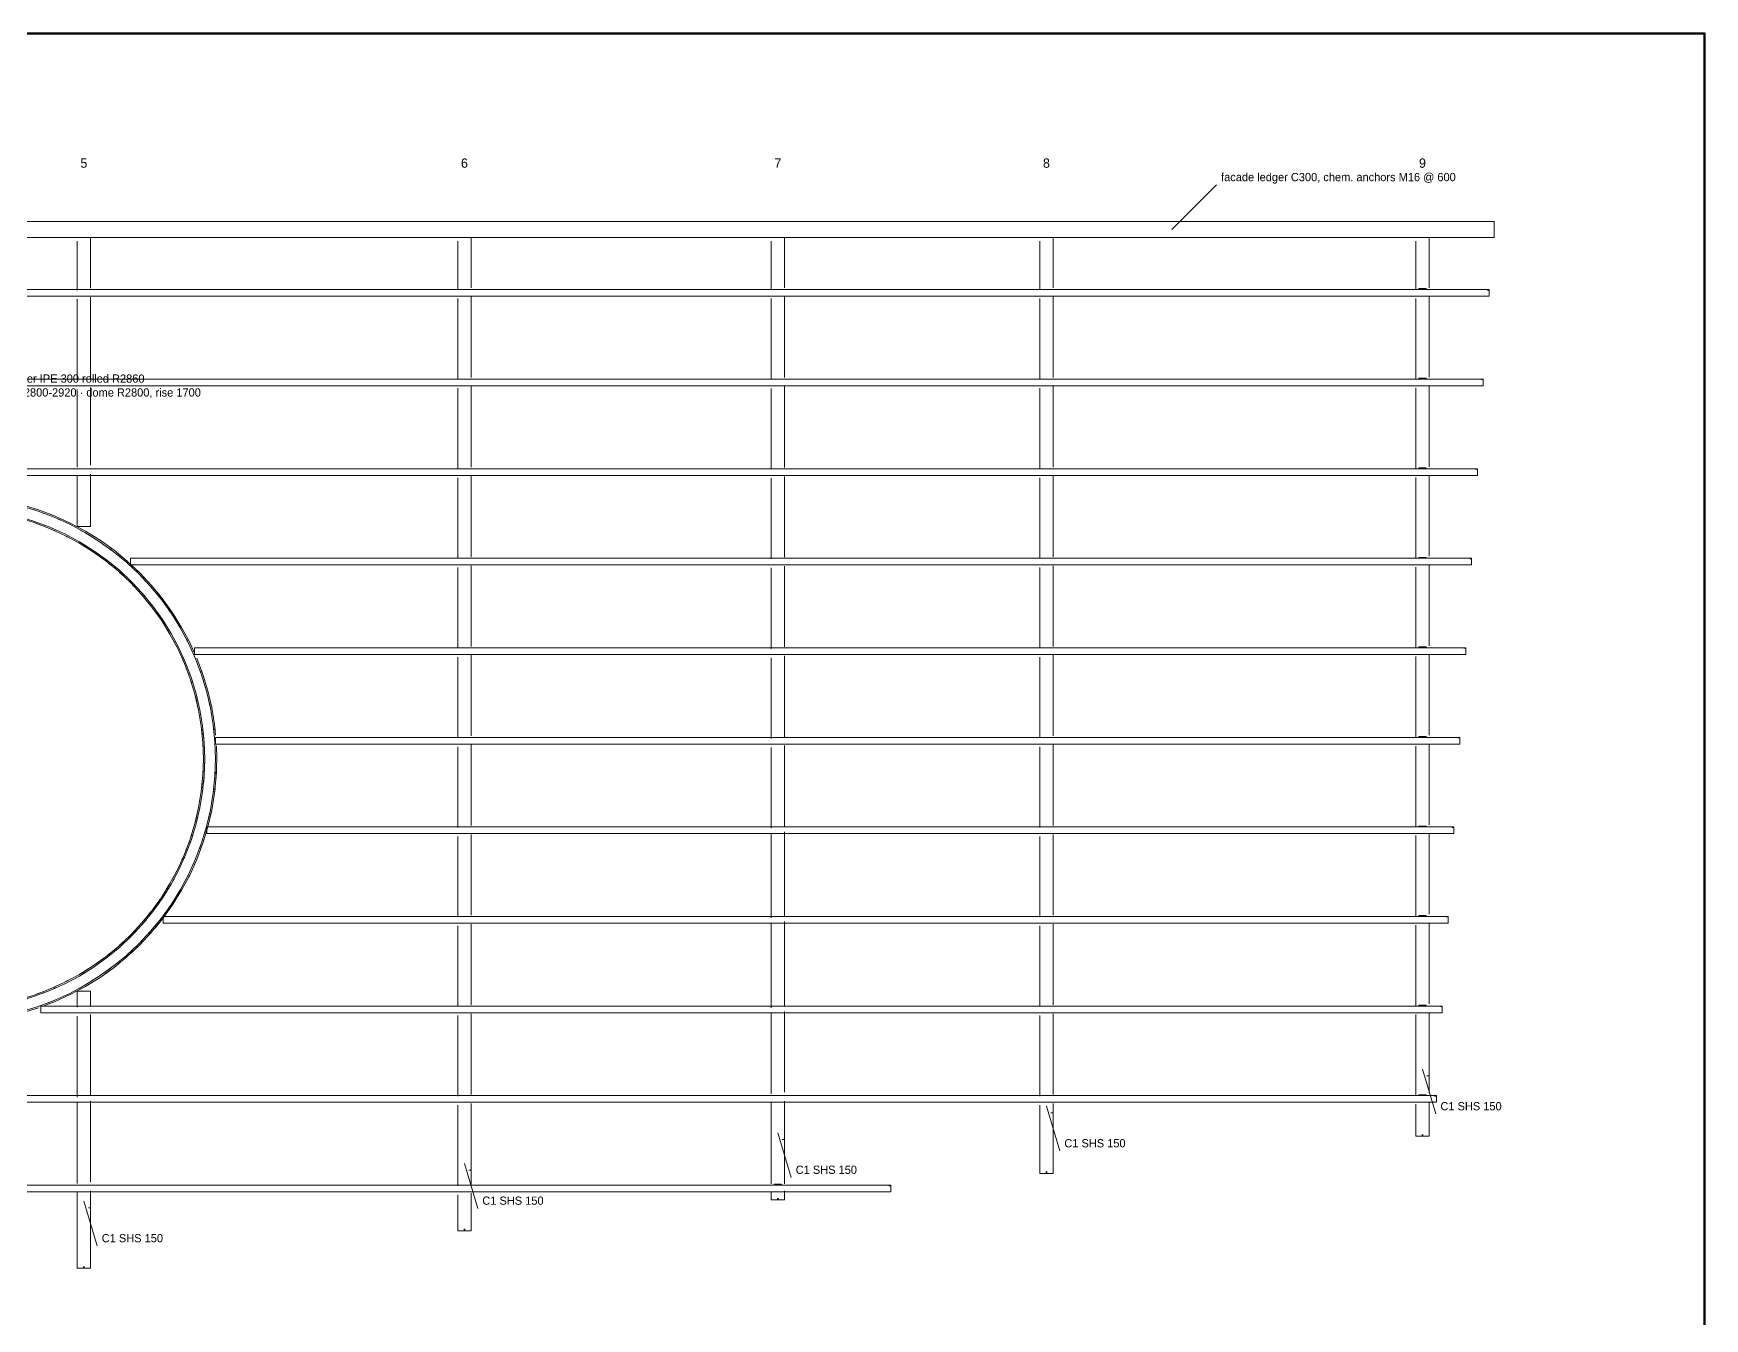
# Model space of a CAD drawing. Header units: metres. Extents: x 10 to 831, y 10 to 584.
# Drawn here: x 457.7 to 831, y 297 to 584 of the extents above; entities that cross this region are included whole.
import ezdxf
from ezdxf.enums import TextEntityAlignment as Align

# ---------------------------------------------------------------- set-up
doc = ezdxf.new("R2010")
doc.units = ezdxf.units.M
for name, color, linetype, lineweight in [('FRAME', 7, 'Continuous', 50), ('TXT', 7, 'Continuous', 18), ('VIS', 8, 'Continuous', 13)]:
    doc.layers.add(name, color=color, linetype=linetype, lineweight=lineweight)

msp = doc.modelspace()

# ---------------------------------------------------------------- linework, layer by layer
at = {"layer": 'FRAME'}
msp.add_lwpolyline([(10, 10), (831, 10), (831, 584), (10, 584), (10, 10)], close=True, dxfattribs=at)
at = {"layer": 'TXT'}
for p, q in [((712, 540.2), (722, 550.2)), ((768, 352.708), (771, 342.708)), ((684, 344.428), (687, 334.428)), ((624, 338.514), (627, 328.514)), ((554, 331.614), (557, 321.614)), ((469, 323.236), (472, 313.236))]:
    msp.add_line(p, q, dxfattribs=at)
at = {"layer": 'VIS'}
for p, q in [((784, 542), (42, 542)), ((784, 542), (784, 538.4)), ((784, 538.4), (784, 542)), ((784, 542), (784, 542)), ((42, 538.4), (784, 538.4)), ((467.5, 537.5932), (467.5, 526.702)), ((470.5, 527.1054), (470.5, 538.4)), ((470.5, 527.1054), (470.5, 538.4)), ((552.5, 537.5994), (552.5, 526.7902)), ((555.5, 527.1906), (555.5, 538.4)), ((622.5, 537.5982), (622.5, 526.7738)), ((625.5, 527.1746), (625.5, 538.4)), ((682.5, 537.5994), (682.5, 526.7904)), ((685.5, 527.1908), (685.5, 538.4)), ((766.5, 537.6004), (766.5, 526.8062)), ((769.5, 527.206), (769.5, 538.4)), ((784, 538.4), (783.5998, 538.4)), ((784, 538.4), (784, 538.4)), ((782.872, 526.8), (46.812, 526.8)), ((768.8, 527), (767.2, 527)), ((767.2, 527), (767.2, 526.9)), ((767.2, 527), (767.2, 527)), ((768.8, 527), (768.8, 526.9)), ((768.8, 527), (768.8, 527)), ((782.872, 526.8), (782.472, 526.8)), ((782.872, 526.8), (782.472, 526.8)), ((782.872, 526.68), (782.472, 526.68)), ((782.872, 526.8), (782.872, 525.3)), ((782.872, 525.3), (782.872, 526.8)), ((782.872, 526.8), (782.872, 526.8)), ((782.872, 526.8), (782.872, 526.68)), ((782.872, 526.68), (782.872, 526.8)), ((782.872, 526.8), (782.872, 526.8)), ((782.872, 526.8), (782.872, 525.3)), ((782.872, 525.3), (782.872, 526.8)), ((782.872, 526.8), (782.872, 526.8)), ((782.872, 526.68), (782.872, 526.68)), ((46.812, 525.3), (782.872, 525.3)), ((467.5, 524.6852), (467.5, 506.5332)), ((470.5, 506.9366), (470.5, 525.0886)), ((470.5, 506.9366), (470.5, 525.0886)), ((552.5, 524.7886), (552.5, 506.7734)), ((555.5, 507.1738), (555.5, 525.189)), ((622.5, 524.7692), (622.5, 506.7284)), ((625.5, 507.1292), (625.5, 525.17)), ((682.5, 524.7888), (682.5, 506.774)), ((685.5, 507.1742), (685.5, 525.1892)), ((766.5, 524.8074), (766.5, 506.817)), ((769.5, 507.2168), (769.5, 525.207)), ((782.872, 525.3), (782.472, 525.3)), ((782.872, 525.3), (782.472, 525.3)), ((782.872, 525.3), (782.872, 525.3)), ((782.872, 525.3), (782.872, 525.3)), ((781.564, 506.8), (51.788, 506.8)), ((51.788, 505.3), (781.564, 505.3)), ((467.5, 504.5164), (467.5, 487.1712)), ((470.5, 487.5746), (470.5, 504.9198)), ((470.5, 487.5746), (470.5, 504.9198)), ((552.5, 504.7718), (552.5, 486.7566)), ((555.5, 487.157), (555.5, 505.1722)), ((622.5, 504.7238), (622.5, 486.683)), ((625.5, 487.084), (625.5, 505.1248)), ((682.5, 504.7724), (682.5, 486.7574)), ((685.5, 487.1578), (685.5, 505.1726)), ((766.5, 504.818), (766.5, 486.8278)), ((768.8, 507), (767.2, 507)), ((767.2, 507), (767.2, 506.9)), ((767.2, 507), (767.2, 507)), ((768.8, 507), (768.8, 506.9)), ((768.8, 507), (768.8, 507)), ((769.5, 487.2276), (769.5, 505.2178)), ((781.564, 506.8), (781.1638, 506.8)), ((781.564, 506.8), (781.1638, 506.8)), ((781.564, 506.68), (781.1638, 506.68)), ((781.564, 505.3), (781.1638, 505.3)), ((781.564, 505.3), (781.1638, 505.3)), ((781.564, 506.8), (781.564, 505.3)), ((781.564, 505.3), (781.564, 506.8)), ((781.564, 506.8), (781.564, 506.8)), ((781.564, 506.8), (781.564, 506.68)), ((781.564, 506.68), (781.564, 506.8)), ((781.564, 506.8), (781.564, 506.8)), ((781.564, 506.8), (781.564, 505.3)), ((781.564, 505.3), (781.564, 506.8)), ((781.564, 506.8), (781.564, 506.8)), ((781.564, 506.68), (781.564, 506.68)), ((781.564, 505.3), (781.564, 505.3)), ((781.564, 505.3), (781.564, 505.3)), ((769.5, 487.2276), (769.5, 496.4226)), ((780.256, 486.8), (181.65, 486.8)), ((181.65, 485.3), (780.256, 485.3)), ((780.256, 485.3), (183.6506, 485.3)), ((780.256, 485.3), (183.6506, 485.3)), ((184.0508, 485.3), (780.256, 485.3)), ((470.5, 473.8598), (470.5, 485.5578)), ((470.5, 473.8598), (470.5, 485.5578)), ((685.5, 487.1578), (685.5, 488.3588)), ((768.8, 487), (767.2, 487)), ((767.2, 487), (767.2, 486.9)), ((767.2, 487), (767.2, 487)), ((768.8, 487), (768.8, 486.9)), ((768.8, 487), (768.8, 487)), ((780.256, 486.8), (779.8558, 486.8)), ((780.256, 486.8), (779.8558, 486.8)), ((780.256, 486.68), (779.8558, 486.68)), ((780.256, 486.8), (780.256, 485.3)), ((780.256, 485.3), (780.256, 486.8)), ((780.256, 486.8), (780.256, 486.8)), ((780.256, 486.8), (780.256, 486.68)), ((780.256, 486.68), (780.256, 486.8)), ((780.256, 486.8), (780.256, 486.8)), ((780.256, 486.8), (780.256, 485.3)), ((780.256, 485.3), (780.256, 486.8)), ((780.256, 486.8), (780.256, 486.8)), ((780.256, 486.68), (780.256, 486.68)), ((780.256, 485.3), (780.256, 485.3)), ((780.256, 485.3), (780.256, 485.3)), ((467.5, 485.1544), (467.5, 473.8598)), ((552.5, 484.755), (552.5, 466.74)), ((555.5, 467.1402), (555.5, 485.1554)), ((622.5, 484.6784), (622.5, 466.6376)), ((625.5, 467.0386), (625.5, 485.0794)), ((625.5, 467.0386), (625.5, 482.674)), ((682.5, 484.7558), (682.5, 466.741)), ((685.5, 467.1414), (685.5, 485.1562)), ((685.5, 467.1414), (685.5, 485.1562)), ((766.5, 484.8288), (766.5, 466.8386)), ((769.5, 467.2382), (769.5, 485.2286)), ((769.5, 467.2382), (769.5, 485.2286)), ((455.115, 478.41), (458.772, 477.3008)), ((455.1926, 478.6998), (458.8686, 477.5848)), ((457.9496, 477.8636), (458.409, 477.7242)), ((457.9496, 477.8636), (458.409, 477.7242)), ((457.9496, 477.8636), (458.409, 477.7242)), ((470.5, 479.507), (470.5, 473.8598)), ((470.5, 479.507), (470.5, 473.8598)), ((457.9042, 474.744), (454.4162, 475.802)), ((454.4938, 476.0918), (458.0006, 475.028)), ((461.3154, 473.46), (457.9042, 474.744)), ((458.0006, 475.028), (461.4302, 473.7372)), ((459.6098, 474.102), (458.3306, 474.5836)), ((458.757, 474.423), (460.0362, 473.9416)), ((458.757, 474.423), (460.0362, 473.9416)), ((458.772, 477.3008), (462.3488, 475.9546)), ((458.8686, 477.5848), (462.4636, 476.2318)), ((459.6662, 476.9642), (461.0074, 476.4594)), ((460.5728, 474.06), (460.1442, 474.2214)), ((461.5648, 476.57), (462.0142, 476.4008)), ((461.5648, 476.57), (462.0142, 476.4008)), ((461.5648, 476.57), (462.0142, 476.4008)), ((462.3488, 475.9546), (465.8296, 474.3774)), ((462.4636, 476.2318), (465.9624, 474.6464)), ((463.219, 475.5602), (463.654, 475.3632)), ((463.3382, 475.8354), (464.6502, 475.241)), ((463.3382, 475.8354), (464.6502, 475.241)), ((463.3382, 475.8354), (464.6502, 475.241)), ((465.8296, 474.3774), (469.2, 472.5758)), ((465.9624, 474.6464), (469.35, 472.8356)), ((555.5, 467.1402), (555.5, 475.5472)), ((464.6354, 471.9558), (461.3154, 473.46)), ((461.4302, 473.7372), (464.7682, 472.2248)), ((462.1454, 473.084), (461.7304, 473.272)), ((462.2648, 473.3592), (461.8476, 473.5482)), ((462.1454, 473.084), (462.5604, 472.896)), ((462.1454, 473.084), (462.5604, 472.896)), ((467.85, 470.2376), (464.6354, 471.9558)), ((464.7682, 472.2248), (468, 470.4974)), ((465.4392, 471.5262), (465.0374, 471.741)), ((465.4392, 471.5262), (465.841, 471.3114)), ((465.4392, 471.5262), (465.841, 471.3114)), ((467.5, 473.8598), (470.5, 473.8598)), ((467.6562, 473.741), (468.9266, 473.062)), ((467.6562, 473.741), (468.9266, 473.062)), ((467.6562, 473.741), (468.9266, 473.062)), ((468, 470.4974), (471.112, 468.5622)), ((468.3574, 473.0262), (468.7788, 472.801)), ((469.2, 472.5758), (472.4452, 470.5578)), ((469.35, 472.8356), (472.612, 470.8072)), ((470.5, 473.8598), (470, 473.8598)), ((470.5, 473.8598), (470, 473.8598)), ((470.1656, 472.3286), (471.3888, 471.568)), ((470.1656, 472.3286), (471.3888, 471.568)), ((470.1656, 472.3286), (471.3888, 471.568)), ((470.5, 473.8598), (470.5, 473.8598)), ((470.5, 473.8598), (470.5, 473.8598)), ((471.634, 471.0624), (472.0396, 470.81)), ((472.4452, 470.5578), (475.5516, 468.3318)), ((472.612, 470.8072), (475.7342, 468.5698)), ((470.9452, 468.3128), (467.85, 470.2376)), ((469.3976, 469.2752), (468.237, 469.997)), ((469.556, 469.5298), (468.389, 470.2556)), ((468.6238, 469.7564), (469.7846, 469.0346)), ((468.6238, 469.7564), (469.7846, 469.0346)), ((473.908, 466.1898), (470.9452, 468.3128)), ((471.112, 468.5622), (474.0906, 466.4278)), ((472.6012, 467.495), (471.4842, 468.2954)), ((473.1672, 466.7206), (472.797, 466.986)), ((473.1672, 466.7206), (473.5376, 466.4552)), ((473.1672, 466.7206), (473.5376, 466.4552)), ((474.9538, 469.1292), (475.344, 468.8496)), ((474.9538, 469.1292), (475.344, 468.8496)), ((474.9538, 469.1292), (475.344, 468.8496)), ((475.5516, 468.3318), (478.5058, 465.9074)), ((475.7342, 468.5698), (478.7036, 466.133)), ((476.4766, 467.9606), (477.59, 467.0468)), ((476.4766, 467.9606), (477.59, 467.0468)), ((476.4766, 467.9606), (477.59, 467.0468)), ((477.0288, 467.1196), (478.1366, 466.2104)), ((778.948, 466.8), (479.4462, 466.8)), ((479.4462, 466.8), (479.4462, 465.3)), ((479.4462, 466.8), (479.4462, 466.8)), ((768.8, 467), (767.2, 467)), ((767.2, 467), (767.2, 466.9)), ((767.2, 467), (767.2, 467)), ((768.8, 467), (768.8, 466.9)), ((768.8, 467), (768.8, 467)), ((778.948, 466.8), (778.5476, 466.8)), ((778.948, 466.8), (778.5476, 466.8)), ((778.948, 466.68), (778.5476, 466.68)), ((778.948, 466.8), (778.948, 465.3)), ((778.948, 465.3), (778.948, 466.8)), ((778.948, 466.8), (778.948, 466.8)), ((778.948, 466.8), (778.948, 466.68)), ((778.948, 466.68), (778.948, 466.8)), ((778.948, 466.8), (778.948, 466.8)), ((778.948, 466.8), (778.948, 465.3)), ((778.948, 465.3), (778.948, 466.8)), ((778.948, 466.8), (778.948, 466.8)), ((778.948, 466.68), (778.948, 466.68)), ((476.7256, 463.8774), (473.908, 466.1898)), ((474.0906, 466.4278), (476.9234, 464.103)), ((474.6124, 465.6118), (474.2602, 465.9008)), ((474.6124, 465.6118), (474.9646, 465.3226)), ((474.6124, 465.6118), (474.9646, 465.3226)), ((476.2152, 464.6842), (475.861, 464.9748)), ((479.3858, 461.3858), (476.7256, 463.8774)), ((476.9234, 464.103), (479.598, 461.598)), ((477.3906, 463.2546), (477.058, 463.566)), ((477.592, 463.4768), (477.2576, 463.7898)), ((477.3906, 463.2546), (477.7232, 462.9432)), ((477.3906, 463.2546), (477.7232, 462.9432)), ((478.5058, 465.9074), (481.295, 463.295)), ((478.7036, 466.133), (481.5072, 463.5072)), ((479.2032, 465.2544), (479.5518, 464.9278)), ((479.4462, 465.3), (479.4462, 466.05)), ((479.4462, 465.3), (479.4462, 466.05)), ((778.948, 465.3), (479.4462, 465.3)), ((479.4462, 465.3), (778.948, 465.3)), ((479.4462, 465.3), (479.4462, 465.3)), ((778.948, 465.3), (479.4462, 465.3)), ((479.4462, 465.3), (778.948, 465.3)), ((479.4462, 465.3), (479.4462, 465.3)), ((480.8064, 464.1636), (481.1568, 463.8354)), ((480.8064, 464.1636), (481.1568, 463.8354)), ((480.8064, 464.1636), (481.1568, 463.8354)), ((481.295, 463.295), (483.9074, 460.5058)), ((481.5072, 463.5072), (484.133, 460.7036)), ((552.5, 464.7382), (552.5, 446.7232)), ((555.5, 447.1234), (555.5, 465.1386)), ((555.5, 447.1234), (555.5, 465.1386)), ((622.5, 464.6332), (622.5, 446.5924)), ((625.5, 446.9932), (625.5, 465.034)), ((625.5, 446.9932), (625.5, 465.034)), ((682.5, 464.7394), (682.5, 446.7246)), ((685.5, 447.1248), (685.5, 465.1396)), ((685.5, 447.1248), (685.5, 465.1396)), ((766.5, 464.8396), (766.5, 446.8492)), ((769.5, 447.249), (769.5, 465.2394)), ((769.5, 447.249), (769.5, 465.2394)), ((778.948, 465.3), (778.948, 465.3)), ((778.948, 465.3), (778.948, 465.3)), ((481.8774, 458.7256), (479.3858, 461.3858)), ((479.598, 461.598), (482.103, 458.9234)), ((480.0088, 460.7208), (479.6972, 461.0534)), ((480.8504, 460.2606), (479.9112, 461.2636)), ((480.0088, 460.7208), (480.3202, 460.3882)), ((480.0088, 460.7208), (480.3202, 460.3882)), ((481.9482, 462.5978), (482.9278, 461.5518)), ((482.1636, 462.8062), (482.4918, 462.4558)), ((482.1636, 462.8062), (482.4918, 462.4558)), ((482.1636, 462.8062), (482.4918, 462.4558)), ((483.9074, 460.5058), (486.3318, 457.5516)), ((484.133, 460.7036), (486.5698, 457.7344)), ((485.3514, 459.219), (486.2652, 458.1054)), ((485.3514, 459.219), (486.2652, 458.1054)), ((485.3514, 459.219), (486.2652, 458.1054)), ((484.1898, 455.908), (481.8774, 458.7256)), ((482.103, 458.9234), (484.4278, 456.0906)), ((482.6842, 458.2152), (482.3936, 458.5692)), ((483.6118, 456.6124), (483.3226, 456.9646)), ((483.6118, 456.6124), (483.9008, 456.2602)), ((483.6118, 456.6124), (483.9008, 456.2602)), ((486.3128, 452.9452), (484.1898, 455.908)), ((484.4278, 456.0906), (486.5624, 453.112)), ((485.1196, 459.0288), (486.0288, 457.921)), ((486.3318, 457.5516), (488.5578, 454.4452)), ((486.5698, 457.7344), (488.8072, 454.612)), ((486.0286, 453.8566), (485.2282, 454.9736)), ((485.782, 453.686), (485.5166, 454.0562)), ((485.782, 453.686), (486.0474, 453.3156)), ((485.782, 453.686), (486.0474, 453.3156)), ((488.2376, 449.85), (486.3128, 452.9452)), ((486.5624, 453.112), (488.4974, 450)), ((488.0014, 455.2218), (488.2796, 454.8336)), ((488.5578, 454.4452), (490.5758, 451.2)), ((488.8072, 454.612), (490.8356, 451.35)), ((489.0624, 453.634), (489.3146, 453.2284)), ((489.3144, 453.7964), (489.568, 453.3888)), ((489.3144, 453.7964), (489.568, 453.3888)), ((489.3144, 453.7964), (489.568, 453.3888)), ((487.7564, 450.6238), (487.5158, 451.0108)), ((487.7564, 450.6238), (487.997, 450.237)), ((487.7564, 450.6238), (487.997, 450.237)), ((488.0136, 450.778), (487.7718, 451.167)), ((489.9558, 446.6354), (488.2376, 449.85)), ((488.4974, 450), (490.2248, 446.7682)), ((488.9292, 449.192), (488.7134, 449.596)), ((489.5262, 447.4392), (488.882, 448.6446)), ((489.0968, 448.2428), (489.741, 447.0372)), ((489.0968, 448.2428), (489.741, 447.0372)), ((490.5758, 451.2), (492.3774, 447.8296)), ((490.8356, 451.35), (492.6464, 447.9624)), ((491.2884, 450.503), (491.5146, 450.0796)), ((491.2884, 450.503), (491.5146, 450.0796)), ((491.2884, 450.503), (491.5146, 450.0796)), ((491.927, 448.6722), (492.1522, 448.251)), ((492.6464, 447.9624), (493.6372, 445.7756)), ((491.4602, 443.3154), (489.9558, 446.6354)), ((490.2248, 446.7682), (491.7372, 443.4302)), ((491.084, 444.1454), (490.896, 444.5604)), ((491.3592, 444.2648), (491.1702, 444.682)), ((492.3774, 447.8296), (493.9546, 444.3488)), ((493.5602, 445.219), (493.7574, 444.7838)), ((777.64, 446.8), (493.703, 446.8)), ((493.703, 446.8), (493.703, 445.3)), ((493.703, 446.8), (493.703, 446.8)), ((493.703, 445.3), (493.703, 446.05)), ((493.703, 445.3), (493.703, 446.05)), ((777.64, 445.3), (493.703, 445.3)), ((493.703, 445.3), (777.64, 445.3)), ((493.703, 445.3), (493.703, 445.3)), ((777.64, 445.3), (493.703, 445.3)), ((493.703, 445.3), (777.64, 445.3)), ((493.703, 445.3), (493.703, 445.3)), ((493.9546, 444.3488), (495.3008, 440.772)), ((494.2318, 444.4636), (495.5848, 440.8684)), ((552.5, 444.7214), (552.5, 426.7064)), ((555.5, 427.1066), (555.5, 445.1218)), ((555.5, 427.1066), (555.5, 445.1218)), ((622.5, 444.5878), (622.5, 426.547)), ((625.5, 426.948), (625.5, 444.9888)), ((625.5, 426.948), (625.5, 444.9888)), ((682.5, 444.723), (682.5, 426.708)), ((685.5, 427.1084), (685.5, 445.1232)), ((685.5, 427.1084), (685.5, 445.1232)), ((766.5, 444.8504), (766.5, 426.86)), ((768.8, 447), (767.2, 447)), ((767.2, 447), (767.2, 446.9)), ((767.2, 447), (767.2, 447)), ((768.8, 447), (768.8, 446.9)), ((768.8, 447), (768.8, 447)), ((769.5, 427.2598), (769.5, 445.2502)), ((769.5, 427.2598), (769.5, 445.2502)), ((777.64, 446.8), (777.239, 446.8)), ((777.64, 446.8), (777.239, 446.8)), ((777.64, 446.68), (777.239, 446.68)), ((777.64, 446.8), (777.64, 445.3)), ((777.64, 445.3), (777.64, 446.8)), ((777.64, 446.8), (777.64, 446.8)), ((777.64, 446.8), (777.64, 446.68)), ((777.64, 446.68), (777.64, 446.8)), ((777.64, 446.8), (777.64, 446.8)), ((777.64, 446.8), (777.64, 445.3)), ((777.64, 445.3), (777.64, 446.8)), ((777.64, 446.8), (777.64, 446.8)), ((777.64, 446.68), (777.64, 446.68)), ((777.64, 445.3), (777.64, 445.3)), ((777.64, 445.3), (777.64, 445.3)), ((491.084, 444.1454), (491.272, 443.7304)), ((491.084, 444.1454), (491.272, 443.7304)), ((492.744, 439.9042), (491.4602, 443.3154)), ((491.781, 442.4626), (491.6206, 442.889)), ((491.7372, 443.4302), (493.028, 440.0006)), ((491.781, 442.4626), (491.9416, 442.0362)), ((491.781, 442.4626), (491.9416, 442.0362)), ((492.7054, 440.858), (492.544, 441.2868)), ((494.9642, 441.6662), (495.1324, 441.2192)), ((495.2466, 441.7672), (495.4156, 441.3178)), ((495.2466, 441.7672), (495.4156, 441.3178)), ((495.2466, 441.7672), (495.4156, 441.3178)), ((495.3008, 440.772), (496.41, 437.115)), ((495.5848, 440.8684), (496.6998, 437.1926)), ((493.802, 436.4162), (492.744, 439.9042)), ((493.0086, 439.0322), (492.8762, 439.4682)), ((493.0086, 439.0322), (493.1408, 438.5962)), ((493.0086, 439.0322), (493.1408, 438.5962)), ((493.028, 440.0006), (494.0918, 436.4938)), ((493.294, 439.124), (493.161, 439.5622)), ((495.8636, 439.9496), (496.003, 439.49)), ((495.8636, 439.9496), (496.003, 439.49)), ((495.8636, 439.9496), (496.003, 439.49)), ((496.1328, 438.0292), (496.2714, 437.5722)), ((496.41, 437.115), (497.2778, 433.3932)), ((496.6998, 437.1926), (497.572, 433.4518)), ((494.6298, 432.8666), (493.802, 436.4162)), ((494.2158, 434.6414), (493.9056, 435.9726)), ((494.009, 435.5288), (494.3194, 434.1976)), ((494.009, 435.5288), (494.3194, 434.1976)), ((494.0918, 436.4938), (494.924, 432.925)), ((494.716, 433.8172), (494.612, 434.2634)), ((496.844, 435.2542), (497.1694, 433.8584)), ((497.2778, 433.3932), (497.9004, 429.6228)), ((497.354, 434.387), (497.463, 433.9194)), ((497.354, 434.387), (497.463, 433.9194)), ((497.354, 434.387), (497.463, 433.9194)), ((497.572, 433.4518), (498.1978, 429.6618)), ((495.2234, 429.2704), (494.6298, 432.8666)), ((494.7782, 431.9674), (494.704, 432.417)), ((494.7782, 431.9674), (494.8524, 431.518)), ((494.7782, 431.9674), (494.8524, 431.518)), ((494.924, 432.925), (495.521, 429.3094)), ((495.2224, 431.1172), (494.9986, 432.4732)), ((495.5808, 425.643), (495.2234, 429.2704)), ((495.521, 429.3094), (495.88, 425.6626)), ((497.4336, 432.4506), (497.667, 431.0366)), ((497.7286, 432.5044), (497.8068, 432.0306)), ((497.7286, 432.5044), (497.8068, 432.0306)), ((497.7286, 432.5044), (497.8068, 432.0306)), ((497.9004, 429.6228), (498.275, 425.8196)), ((498.1978, 429.6618), (498.4332, 427.2726)), ((495.402, 427.4566), (495.2682, 428.8168)), ((495.3128, 428.3634), (495.4468, 427.0032)), ((495.3128, 428.3634), (495.4468, 427.0032)), ((495.7, 422), (495.5808, 425.643)), ((495.7902, 426.5742), (495.6556, 427.9418)), ((495.88, 425.6626), (496, 422)), ((497.994, 428.672), (498.0408, 428.1966)), ((498.275, 425.8196), (498.4, 422)), ((498.292, 428.7062), (498.339, 428.2284)), ((498.292, 428.7062), (498.339, 428.2284)), ((498.292, 428.7062), (498.339, 428.2284)), ((776.33, 426.8), (498.4124, 426.8)), ((498.4124, 426.8), (498.4124, 425.3)), ((498.4124, 426.8), (498.4124, 426.8)), ((498.4124, 425.3), (498.4124, 426.05)), ((498.4124, 425.3), (498.4124, 426.05)), ((768.8, 427), (767.2, 427)), ((767.2, 427), (767.2, 426.9)), ((767.2, 427), (767.2, 427)), ((768.8, 427), (768.8, 426.9)), ((768.8, 427), (768.8, 427)), ((776.33, 426.8), (775.9296, 426.8)), ((776.33, 426.8), (775.9296, 426.8)), ((776.33, 426.68), (775.9296, 426.68)), ((776.33, 426.8), (776.33, 425.3)), ((776.33, 425.3), (776.33, 426.8)), ((776.33, 426.8), (776.33, 426.8)), ((776.33, 426.8), (776.33, 426.68)), ((776.33, 426.68), (776.33, 426.8)), ((776.33, 426.8), (776.33, 426.8)), ((776.33, 426.8), (776.33, 425.3)), ((776.33, 425.3), (776.33, 426.8)), ((776.33, 426.8), (776.33, 426.8)), ((776.33, 426.68), (776.33, 426.68)), ((495.5808, 418.357), (495.7, 422)), ((495.6106, 424.7322), (495.5956, 425.1876)), ((495.6106, 424.7322), (495.6254, 424.2768)), ((495.6106, 424.7322), (495.6254, 424.2768)), ((496, 422), (495.88, 418.3374)), ((495.97, 422.9156), (495.925, 424.2892)), ((498.4, 422), (498.275, 418.1804)), ((498.3062, 424.8646), (498.3218, 424.3872)), ((498.4, 422), (498.3844, 421.5226)), ((776.33, 425.3), (498.4124, 425.3)), ((498.4124, 425.3), (776.33, 425.3)), ((498.4124, 425.3), (498.4124, 425.3)), ((776.33, 425.3), (498.4124, 425.3)), ((498.4124, 425.3), (776.33, 425.3)), ((498.4124, 425.3), (498.4124, 425.3)), ((498.7, 422), (498.5744, 418.1608)), ((498.6058, 424.8794), (498.7, 422)), ((498.6058, 424.8794), (498.6214, 424.3994)), ((498.6058, 424.8794), (498.6214, 424.3994)), ((498.6058, 424.8794), (498.6214, 424.3994)), ((498.7, 422), (498.6842, 421.5202)), ((498.7, 422), (498.6842, 421.5202)), ((498.7, 422), (498.6842, 421.5202)), ((552.5, 424.7046), (552.5, 406.6896)), ((555.5, 407.0898), (555.5, 425.105)), ((555.5, 407.0898), (555.5, 425.105)), ((622.5, 424.5426), (622.5, 406.5016)), ((625.5, 406.9026), (625.5, 424.9434)), ((625.5, 406.9026), (625.5, 424.9434)), ((682.5, 424.7064), (682.5, 406.6916)), ((685.5, 407.092), (685.5, 425.1068)), ((685.5, 407.092), (685.5, 425.1068)), ((766.5, 424.8612), (766.5, 406.8708)), ((769.5, 407.2706), (769.5, 425.2608)), ((769.5, 407.2706), (769.5, 425.2608)), ((776.33, 425.3), (776.33, 425.3)), ((776.33, 425.3), (776.33, 425.3)), ((495.2234, 414.7296), (495.5808, 418.357)), ((495.88, 418.3374), (495.521, 414.6906)), ((495.6106, 419.2678), (495.5956, 418.8124)), ((495.6106, 419.2678), (495.5956, 418.8124)), ((495.6106, 419.2678), (495.6254, 419.7232)), ((495.94, 420.1688), (495.985, 421.5422)), ((498.275, 418.1804), (497.9004, 414.3772)), ((498.5744, 418.1608), (498.1978, 414.3382)), ((498.275, 418.1804), (498.2282, 417.705)), ((498.3062, 419.1354), (498.275, 418.1804)), ((498.5744, 418.1608), (498.5272, 417.683)), ((498.5744, 418.1608), (498.5272, 417.683)), ((498.5744, 418.1608), (498.5272, 417.683)), ((498.6058, 419.1206), (498.5744, 418.1608)), ((498.6058, 419.1206), (498.5744, 418.1608)), ((498.6058, 419.1206), (498.5744, 418.1608)), ((494.6298, 411.1334), (495.2234, 414.7296)), ((495.521, 414.6906), (494.924, 411.075)), ((495.402, 416.5434), (495.2682, 415.1832)), ((495.402, 416.5434), (495.2682, 415.1832)), ((495.3128, 415.6366), (495.4468, 416.9968)), ((495.7004, 416.514), (495.8352, 417.8816)), ((497.9004, 414.3772), (497.2778, 410.6068)), ((498.1978, 414.3382), (497.572, 410.5482)), ((497.9004, 414.3772), (497.8226, 413.906)), ((497.994, 415.328), (497.9004, 414.3772)), ((498.1978, 414.3382), (498.1196, 413.8644)), ((498.1978, 414.3382), (498.1196, 413.8644)), ((498.1978, 414.3382), (498.1196, 413.8644)), ((498.292, 415.2938), (498.1978, 414.3382)), ((498.292, 415.2938), (498.1978, 414.3382)), ((498.292, 415.2938), (498.1978, 414.3382)), ((493.802, 407.5838), (494.6298, 411.1334)), ((494.924, 411.075), (494.0918, 407.5062)), ((494.7782, 412.0326), (494.704, 411.583)), ((494.7782, 412.0326), (494.704, 411.583)), ((494.716, 410.1828), (494.82, 410.6288)), ((494.7782, 412.0326), (494.8524, 412.482)), ((495.0732, 411.9788), (495.297, 413.3346)), ((497.2778, 410.6068), (496.41, 406.885)), ((497.2778, 410.6068), (496.7354, 408.2806)), ((497.5892, 412.492), (497.2778, 410.6068)), ((497.7286, 411.4956), (497.572, 410.5482)), ((497.7286, 411.4956), (497.572, 410.5482)), ((497.7286, 411.4956), (497.572, 410.5482)), ((492.744, 404.0958), (493.802, 407.5838)), ((494.0918, 407.5062), (493.028, 403.9994)), ((494.2158, 409.3586), (493.9056, 408.0274)), ((494.2158, 409.3586), (493.9056, 408.0274)), ((494.009, 408.4712), (494.3194, 409.8024)), ((496.41, 406.885), (495.3008, 403.228)), ((496.41, 406.885), (495.994, 405.5136)), ((497.572, 410.5482), (496.6998, 406.8074)), ((497.572, 410.5482), (497.245, 409.1454)), ((497.572, 410.5482), (497.245, 409.1454)), ((497.572, 410.5482), (497.245, 409.1454)), ((768.8, 407), (767.2, 407)), ((767.2, 407), (767.2, 406.9)), ((767.2, 407), (767.2, 407)), ((768.8, 407), (768.8, 406.9)), ((768.8, 407), (768.8, 407)), ((491.4602, 400.6846), (492.744, 404.0958)), ((493.028, 403.9994), (491.7372, 400.5698)), ((492.7054, 403.142), (492.8668, 403.5706)), ((493.0086, 404.9678), (492.8762, 404.5318)), ((493.0086, 404.9678), (492.8762, 404.5318)), ((493.0086, 404.9678), (493.1408, 405.4038)), ((493.294, 404.876), (493.427, 405.3144)), ((495.3008, 403.228), (493.9546, 399.6512)), ((495.5848, 403.1316), (494.2318, 399.5364)), ((495.3008, 403.228), (494.796, 401.8866)), ((495.5848, 403.1316), (495.0774, 401.7834)), ((495.5848, 403.1316), (495.0774, 401.7834)), ((495.5848, 403.1316), (495.0774, 401.7834)), ((496.6998, 406.8074), (495.5848, 403.1316)), ((495.8636, 404.0504), (495.5848, 403.1316)), ((495.8636, 404.0504), (495.5848, 403.1316)), ((495.8636, 404.0504), (495.5848, 403.1316)), ((775.022, 406.8), (496.4908, 406.8)), ((496.4908, 406.8), (496.4908, 405.3)), ((496.4908, 406.8), (496.4908, 406.8)), ((496.4908, 405.3), (496.4908, 406.05)), ((496.4908, 405.3), (496.4908, 406.05)), ((775.022, 405.3), (496.4908, 405.3)), ((496.4908, 405.3), (775.022, 405.3)), ((496.4908, 405.3), (496.4908, 405.3)), ((775.022, 405.3), (496.4908, 405.3)), ((496.4908, 405.3), (775.022, 405.3)), ((496.4908, 405.3), (496.4908, 405.3)), ((496.6998, 406.8074), (496.5604, 406.3478)), ((496.6998, 406.8074), (496.5604, 406.3478)), ((496.6998, 406.8074), (496.5604, 406.3478)), ((552.5, 404.6878), (552.5, 386.6728)), ((555.5, 387.073), (555.5, 405.0882)), ((555.5, 387.073), (555.5, 405.0882)), ((622.5, 405.299), (622.5, 386.4564)), ((625.5, 386.8572), (625.5, 405.6998)), ((625.5, 386.8572), (625.5, 405.6998)), ((682.5, 404.69), (682.5, 386.6752)), ((685.5, 387.0754), (685.5, 405.0902)), ((685.5, 387.0754), (685.5, 405.0902)), ((766.5, 404.8718), (766.5, 386.8816)), ((769.5, 387.2814), (769.5, 405.2716)), ((769.5, 387.2814), (769.5, 405.2716)), ((775.022, 406.8), (774.6218, 406.8)), ((775.022, 406.8), (774.6218, 406.8)), ((775.022, 406.68), (774.6218, 406.68)), ((775.022, 406.8), (775.022, 405.3)), ((775.022, 405.3), (775.022, 406.8)), ((775.022, 406.8), (775.022, 406.8)), ((775.022, 406.8), (775.022, 406.68)), ((775.022, 406.68), (775.022, 406.8)), ((775.022, 406.8), (775.022, 406.8)), ((775.022, 406.8), (775.022, 405.3)), ((775.022, 405.3), (775.022, 406.8)), ((775.022, 406.8), (775.022, 406.8)), ((775.022, 406.68), (775.022, 406.68)), ((775.022, 405.3), (775.022, 405.3)), ((775.022, 405.3), (775.022, 405.3)), ((489.9558, 397.3646), (491.4602, 400.6846)), ((491.7372, 400.5698), (490.2248, 397.2318)), ((491.084, 399.8546), (490.896, 399.4396)), ((491.084, 399.8546), (490.896, 399.4396)), ((491.084, 399.8546), (491.272, 400.2696)), ((491.3592, 399.7352), (491.5482, 400.1524)), ((491.781, 401.5374), (491.6206, 401.111)), ((491.781, 401.5374), (491.6206, 401.111)), ((491.781, 401.5374), (491.9416, 401.9638)), ((493.9546, 399.6512), (492.3774, 396.1704)), ((494.2318, 399.5364), (492.6464, 396.0376)), ((493.9546, 399.6512), (493.3632, 398.346)), ((494.2318, 399.5364), (493.6372, 398.2244)), ((494.2318, 399.5364), (493.6372, 398.2244)), ((494.2318, 399.5364), (493.6372, 398.2244)), ((488.2376, 394.15), (489.9558, 397.3646)), ((490.2248, 397.2318), (488.4974, 394)), ((489.5262, 396.5608), (488.882, 395.3554)), ((489.5262, 396.5608), (488.882, 395.3554)), ((489.0968, 395.7572), (489.741, 396.9628)), ((492.3774, 396.1704), (490.5758, 392.8)), ((492.6464, 396.0376), (490.8356, 392.65)), ((492.3774, 396.1704), (491.7018, 394.9064)), ((492.6464, 396.0376), (492.42, 395.6142)), ((492.6464, 396.0376), (492.42, 395.6142)), ((492.6464, 396.0376), (492.42, 395.6142)), ((486.3128, 391.0548), (488.2376, 394.15)), ((488.4974, 394), (486.5624, 390.888)), ((487.7564, 393.3762), (487.5158, 392.9892)), ((487.7564, 393.3762), (487.5158, 392.9892)), ((487.7564, 393.3762), (487.997, 393.763)), ((488.0136, 393.222), (488.2556, 393.611)), ((490.5758, 392.8), (488.5578, 389.5548)), ((490.8356, 392.65), (488.8072, 389.388)), ((488.9292, 394.808), (489.1452, 395.212)), ((490.5758, 392.8), (490.3236, 392.3944)), ((490.8356, 392.65), (490.5822, 392.2422)), ((490.8356, 392.65), (490.5822, 392.2422)), ((490.8356, 392.65), (490.5822, 392.2422)), ((491.2884, 393.497), (490.8356, 392.65)), ((491.2884, 393.497), (490.8356, 392.65)), ((491.2884, 393.497), (490.8356, 392.65)), ((484.1898, 388.092), (486.3128, 391.0548)), ((486.5624, 390.888), (484.4278, 387.9094)), ((485.495, 389.3988), (486.2956, 390.5158)), ((485.782, 390.314), (485.5166, 389.9438)), ((485.782, 390.314), (485.5166, 389.9438)), ((485.782, 390.314), (486.0474, 390.6844)), ((488.5578, 389.5548), (486.3318, 386.4484)), ((488.8072, 389.388), (486.5698, 386.2656)), ((488.5578, 389.5548), (487.723, 388.3898)), ((488.8072, 389.388), (488.5276, 388.9978)), ((488.8072, 389.388), (488.5276, 388.9978)), ((488.8072, 389.388), (488.5276, 388.9978)), ((489.0624, 390.366), (488.5578, 389.5548)), ((489.3144, 390.2036), (488.8072, 389.388)), ((489.3144, 390.2036), (488.8072, 389.388)), ((489.3144, 390.2036), (488.8072, 389.388)), ((479.3858, 382.6142), (481.8774, 385.2744)), ((482.103, 385.0766), (479.598, 382.402)), ((481.8774, 385.2744), (484.1898, 388.092)), ((484.4278, 387.9094), (482.103, 385.0766)), ((482.6842, 385.7848), (482.9748, 386.1388)), ((483.6118, 387.3876), (483.3226, 387.0354)), ((483.6118, 387.3876), (483.3226, 387.0354)), ((483.6118, 387.3876), (483.9008, 387.7398)), ((486.3318, 386.4484), (483.9074, 383.4942)), ((486.5698, 386.2656), (484.133, 383.2964)), ((486.3318, 386.4484), (484.8166, 384.602)), ((486.5698, 386.2656), (485.0468, 384.4098)), ((486.5698, 386.2656), (485.0468, 384.4098)), ((486.5698, 386.2656), (485.0468, 384.4098)), ((773.714, 386.8), (486.7248, 386.8)), ((486.7248, 386.8), (486.7248, 385.3)), ((486.7248, 386.8), (486.7248, 386.8)), ((486.7248, 385.3), (486.7248, 386.05)), ((486.7248, 385.3), (486.7248, 386.05)), ((773.714, 385.3), (486.7248, 385.3)), ((486.7248, 385.3), (773.714, 385.3)), ((486.7248, 385.3), (486.7248, 385.3)), ((773.714, 385.3), (486.7248, 385.3)), ((486.7248, 385.3), (773.714, 385.3)), ((486.7248, 385.3), (486.7248, 385.3)), ((552.5, 384.671), (552.5, 366.656)), ((555.5, 367.0564), (555.5, 385.0714)), ((555.5, 367.0564), (555.5, 385.0714)), ((622.5, 385.2536), (622.5, 366.411)), ((625.5, 366.812), (625.5, 385.6546)), ((625.5, 366.812), (625.5, 385.6546)), ((682.5, 384.6734), (682.5, 366.6586)), ((685.5, 367.059), (685.5, 385.0738)), ((685.5, 367.059), (685.5, 385.0738)), ((766.5, 384.8826), (766.5, 366.8924)), ((768.8, 387), (767.2, 387)), ((767.2, 387), (767.2, 386.9)), ((767.2, 387), (767.2, 387)), ((768.8, 387), (768.8, 386.9)), ((768.8, 387), (768.8, 387)), ((769.5, 367.292), (769.5, 385.2824)), ((769.5, 367.292), (769.5, 385.2824)), ((773.714, 386.8), (773.3132, 386.8)), ((773.714, 386.8), (773.3132, 386.8)), ((773.714, 386.68), (773.3132, 386.68)), ((773.714, 386.8), (773.714, 385.3)), ((773.714, 385.3), (773.714, 386.8)), ((773.714, 386.8), (773.714, 386.8)), ((773.714, 386.8), (773.714, 386.68)), ((773.714, 386.68), (773.714, 386.8)), ((773.714, 386.8), (773.714, 386.8)), ((773.714, 386.8), (773.714, 385.3)), ((773.714, 385.3), (773.714, 386.8)), ((773.714, 386.8), (773.714, 386.8)), ((773.714, 386.68), (773.714, 386.68)), ((773.714, 385.3), (773.714, 385.3)), ((773.714, 385.3), (773.714, 385.3)), ((476.7256, 380.1226), (479.3858, 382.6142)), ((479.598, 382.402), (476.9234, 379.897)), ((478.0558, 381.3684), (477.058, 380.434)), ((478.0558, 381.3684), (477.058, 380.434)), ((477.3906, 380.7454), (478.3882, 381.6798)), ((477.592, 380.5232), (477.9264, 380.8364)), ((480.0088, 383.2792), (479.6972, 382.9466)), ((480.0088, 383.2792), (479.6972, 382.9466)), ((480.0088, 383.2792), (480.3202, 383.6118)), ((480.2242, 383.0706), (481.1636, 384.0736)), ((483.9074, 383.4942), (481.295, 380.705)), ((482.6012, 382.0996), (481.295, 380.705)), ((484.133, 383.2964), (481.5072, 380.4928)), ((482.1636, 381.1938), (481.5072, 380.4928)), ((482.1636, 381.1938), (481.5072, 380.4928)), ((482.1636, 381.1938), (481.5072, 380.4928)), ((483.9074, 383.4942), (483.581, 383.1456)), ((484.133, 383.2964), (483.8048, 382.946)), ((484.133, 383.2964), (483.8048, 382.946)), ((484.133, 383.2964), (483.8048, 382.946)), ((470.9452, 375.6872), (473.908, 377.8102)), ((474.0906, 377.5722), (471.112, 375.4378)), ((473.1672, 377.2794), (472.0564, 376.4832)), ((473.1672, 377.2794), (472.0564, 376.4832)), ((472.4266, 376.7486), (473.5376, 377.5448)), ((473.908, 377.8102), (476.7256, 380.1226)), ((476.9234, 379.897), (474.0906, 377.5722)), ((474.6124, 378.3884), (474.2602, 378.0992)), ((474.6124, 378.3884), (474.2602, 378.0992)), ((474.6124, 378.3884), (474.9646, 378.6774)), ((478.5058, 378.0926), (475.5516, 375.6682)), ((478.7036, 377.867), (475.7342, 375.4302)), ((476.2152, 379.3158), (476.5692, 379.6064)), ((478.5058, 378.0926), (476.6594, 376.5772)), ((478.7036, 377.867), (478.3324, 377.5624)), ((478.7036, 377.867), (478.3324, 377.5624)), ((478.7036, 377.867), (478.3324, 377.5624)), ((481.295, 380.705), (478.5058, 378.0926)), ((479.2032, 378.7456), (478.5058, 378.0926)), ((481.5072, 380.4928), (478.7036, 377.867)), ((481.5072, 380.4928), (479.755, 378.8516)), ((481.5072, 380.4928), (479.755, 378.8516)), ((481.5072, 380.4928), (479.755, 378.8516)), ((481.295, 380.705), (480.9464, 380.3784)), ((464.6354, 372.0442), (467.85, 373.7624)), ((468, 373.5026), (464.7682, 371.7752)), ((467.85, 373.7624), (470.9452, 375.6872)), ((471.112, 375.4378), (468, 373.5026)), ((469.3976, 374.7248), (468.237, 374.003)), ((469.3976, 374.7248), (468.237, 374.003)), ((468.6238, 374.2436), (469.7846, 374.9654)), ((468.778, 373.9864), (469.167, 374.2282)), ((472.4452, 373.4422), (469.2, 371.4242)), ((472.4452, 373.4422), (471.2284, 372.6854)), ((471.8566, 375.9714), (472.9736, 376.7718)), ((475.5516, 375.6682), (472.4452, 373.4422)), ((475.7342, 375.4302), (472.612, 373.1928)), ((475.7342, 375.4302), (473.7828, 374.0318)), ((475.7342, 375.4302), (473.7828, 374.0318)), ((475.7342, 375.4302), (473.7828, 374.0318)), ((475.5516, 375.6682), (474.3868, 374.8334)), ((477.219, 376.6486), (475.7342, 375.4302)), ((477.219, 376.6486), (475.7342, 375.4302)), ((477.219, 376.6486), (475.7342, 375.4302)), ((457.9042, 369.256), (461.3154, 370.54)), ((461.4302, 370.2628), (458.0006, 368.972)), ((459.6098, 369.898), (458.3306, 369.4164)), ((459.6098, 369.898), (458.3306, 369.4164)), ((458.757, 369.577), (460.0362, 370.0584)), ((459.7154, 369.6174), (461.0016, 370.1014)), ((461.3154, 370.54), (464.6354, 372.0442)), ((464.7682, 371.7752), (461.4302, 370.2628)), ((462.1454, 370.916), (461.7304, 370.728)), ((462.1454, 370.916), (461.7304, 370.728)), ((462.1454, 370.916), (462.5604, 371.104)), ((462.2648, 370.6408), (462.682, 370.8298)), ((465.8296, 369.6226), (462.3488, 368.0454)), ((465.8296, 369.6226), (464.5242, 369.0312)), ((465.4392, 372.4738), (465.0374, 372.259)), ((465.4392, 372.4738), (465.0374, 372.259)), ((465.4392, 372.4738), (465.841, 372.6886)), ((469.2, 371.4242), (465.8296, 369.6226)), ((469.35, 371.1644), (465.9624, 369.3536)), ((469.35, 371.1644), (467.2328, 370.0326)), ((469.35, 371.1644), (467.2328, 370.0326)), ((469.35, 371.1644), (467.2328, 370.0326)), ((470.5, 370.1402), (467.5, 370.1402)), ((467.5, 370.1402), (467.5, 366.5224)), ((467.5, 370.1402), (467.5, 370.1402)), ((469.2, 371.4242), (467.9362, 370.7486)), ((472.612, 373.1928), (469.35, 371.1644)), ((470.1656, 371.6714), (469.35, 371.1644)), ((470.1656, 371.6714), (469.35, 371.1644)), ((470.1656, 371.6714), (469.35, 371.1644)), ((470.5, 370.1402), (470, 370.1402)), ((470.5, 366.9244), (470.5, 370.1402)), ((470.5, 366.9244), (470.5, 370.1402)), ((472.612, 373.1928), (472.2042, 372.9392)), ((472.612, 373.1928), (472.2042, 372.9392)), ((472.612, 373.1928), (472.2042, 372.9392)), ((454.4162, 368.198), (457.9042, 369.256)), ((458.0006, 368.972), (454.4938, 367.9082)), ((458.772, 366.6992), (455.115, 365.59)), ((458.8686, 366.4152), (455.1926, 365.3002)), ((458.772, 366.6992), (458.315, 366.5606)), ((458.8686, 366.4152), (458.409, 366.2758)), ((458.8686, 366.4152), (458.409, 366.2758)), ((458.8686, 366.4152), (458.409, 366.2758)), ((462.3488, 368.0454), (458.772, 366.6992)), ((460.5604, 367.3724), (458.772, 366.6992)), ((772.406, 366.8), (459.3704, 366.8)), ((459.3704, 366.8), (459.3704, 365.3)), ((459.3704, 366.8), (459.3704, 366.8)), ((459.3704, 365.3), (459.3704, 366.05)), ((459.3704, 365.3), (459.3704, 366.05)), ((462.4636, 367.7682), (460.2166, 366.9226)), ((462.4636, 367.7682), (461.1154, 367.2608)), ((462.4636, 367.7682), (461.1154, 367.2608)), ((462.4636, 367.7682), (461.1154, 367.2608)), ((462.3488, 368.0454), (461.9016, 367.8772)), ((465.9624, 369.3536), (462.4636, 367.7682)), ((465.9624, 369.3536), (464.6502, 368.759)), ((465.9624, 369.3536), (464.6502, 368.759)), ((465.9624, 369.3536), (464.6502, 368.759)), ((768.8, 367), (767.2, 367)), ((767.2, 367), (767.2, 366.9)), ((767.2, 367), (767.2, 367)), ((768.8, 367), (768.8, 366.9)), ((768.8, 367), (768.8, 367)), ((772.406, 366.8), (772.0058, 366.8)), ((772.406, 366.8), (772.0058, 366.8)), ((772.406, 366.68), (772.0058, 366.68)), ((772.406, 366.8), (772.406, 365.3)), ((772.406, 365.3), (772.406, 366.8)), ((772.406, 366.8), (772.406, 366.8)), ((772.406, 366.8), (772.406, 366.68)), ((772.406, 366.68), (772.406, 366.8)), ((772.406, 366.8), (772.406, 366.8)), ((772.406, 366.8), (772.406, 365.3)), ((772.406, 365.3), (772.406, 366.8)), ((772.406, 366.8), (772.406, 366.8)), ((772.406, 366.68), (772.406, 366.68)), ((772.406, 365.3), (459.3704, 365.3)), ((459.3704, 365.3), (772.406, 365.3)), ((459.3704, 365.3), (459.3704, 365.3)), ((772.406, 365.3), (459.3704, 365.3)), ((459.3704, 365.3), (772.406, 365.3)), ((459.3704, 365.3), (459.3704, 365.3)), ((467.5, 364.5126), (467.5, 346.4236)), ((470.5, 346.8256), (470.5, 364.9146)), ((470.5, 346.8256), (470.5, 364.9146)), ((552.5, 364.6542), (552.5, 346.6392)), ((555.5, 347.0396), (555.5, 365.0546)), ((555.5, 347.0396), (555.5, 365.0546)), ((622.5, 365.2082), (622.5, 347.1676)), ((625.5, 347.5684), (625.5, 365.6092)), ((625.5, 347.5684), (625.5, 365.6092)), ((682.5, 364.657), (682.5, 346.6422)), ((685.5, 347.0424), (685.5, 365.0574)), ((685.5, 347.0424), (685.5, 365.0574)), ((766.5, 364.8934), (766.5, 346.903)), ((769.5, 347.3028), (769.5, 365.2932)), ((769.5, 347.3028), (769.5, 365.2932)), ((772.406, 365.3), (772.406, 365.3)), ((772.406, 365.3), (772.406, 365.3)), ((769.5, 351.208), (769, 351.208)), ((769.5, 354.208), (769.5, 351.208)), ((769.5, 354.208), (769.5, 354.208)), ((769.5, 351.208), (769.5, 351.208)), ((771.098, 346.8), (159.24, 346.8)), ((159.24, 345.3), (771.098, 345.3)), ((771.098, 345.3), (162.8438, 345.3)), ((771.098, 345.3), (162.8438, 345.3)), ((163.2444, 345.3), (771.098, 345.3)), ((467.5, 345.2178), (467.5, 327.1288)), ((470.5, 327.5308), (470.5, 345.6196)), ((470.5, 327.5308), (470.5, 345.6196)), ((552.5, 344.6376), (552.5, 326.6224)), ((555.5, 327.0228), (555.5, 345.0378)), ((555.5, 327.0228), (555.5, 345.0378)), ((622.5, 345.163), (622.5, 327.1222)), ((625.5, 327.523), (625.5, 345.5638)), ((625.5, 327.523), (625.5, 345.5638)), ((682.5, 344.6406), (682.5, 329.428)), ((685.5, 329.428), (685.5, 345.0408)), ((685.5, 329.428), (685.5, 345.0408)), ((685.5, 344.928), (685.5, 342.928)), ((766.5, 344.9042), (766.5, 337.708)), ((768.8, 347), (767.2, 347)), ((767.2, 347), (767.2, 346.9)), ((767.2, 347), (767.2, 347)), ((768.8, 347), (768.8, 346.9)), ((768.8, 347), (768.8, 347)), ((769.5, 337.708), (769.5, 345.304)), ((769.5, 337.708), (769.5, 345.304)), ((771.098, 346.8), (770.6976, 346.8)), ((771.098, 346.8), (770.6976, 346.8)), ((771.098, 346.68), (770.6976, 346.68)), ((771.098, 346.8), (771.098, 345.3)), ((771.098, 345.3), (771.098, 346.8)), ((771.098, 346.8), (771.098, 346.8)), ((771.098, 346.8), (771.098, 346.68)), ((771.098, 346.68), (771.098, 346.8)), ((771.098, 346.8), (771.098, 346.8)), ((771.098, 346.8), (771.098, 345.3)), ((771.098, 345.3), (771.098, 346.8)), ((771.098, 346.8), (771.098, 346.8)), ((771.098, 346.68), (771.098, 346.68)), ((771.098, 345.3), (771.098, 345.3)), ((771.098, 345.3), (771.098, 345.3)), ((625.5, 340.014), (625.5, 337.014)), ((625.5, 340.014), (625.5, 340.014)), ((685.5, 342.928), (685, 342.928)), ((685.5, 342.928), (685.5, 342.928)), ((769.5, 343.305), (769.5, 337.708)), ((769.5, 343.305), (769.5, 337.708)), ((625.5, 337.014), (625, 337.014)), ((625.5, 337.014), (625.5, 337.014)), ((766.5, 337.708), (766.5, 338.1078)), ((766.5, 337.708), (766.5, 338.1078)), ((769.5, 337.708), (766.5, 337.708)), ((766.5, 337.708), (769.5, 337.708)), ((766.5, 337.708), (766.5, 337.708)), ((769.5, 337.708), (766.5, 337.708)), ((766.5, 337.708), (769.5, 337.708)), ((766.5, 337.708), (766.5, 337.708)), ((767.929, 337.708), (767.929, 338.1078)), ((768.071, 337.708), (767.929, 337.708)), ((767.929, 337.708), (768.071, 337.708)), ((767.929, 337.708), (767.929, 337.708)), ((768.071, 337.708), (768.071, 338.1078)), ((768.071, 337.708), (768.071, 337.708)), ((769.5, 337.708), (769.5, 337.708)), ((769.5, 337.708), (769.5, 337.708)), ((555.5, 333.114), (555.5, 330.114)), ((555.5, 333.114), (555.5, 333.114)), ((685.5, 335.0326), (685.5, 329.428)), ((685.5, 335.0326), (685.5, 329.428)), ((555.5, 330.114), (555, 330.114)), ((555.5, 330.114), (555.5, 330.114)), ((625.5, 329.1266), (625.5, 327.1222)), ((625.5, 329.1266), (625.5, 327.1222)), ((682.5, 329.428), (682.5, 329.8284)), ((682.5, 329.428), (682.5, 329.8284)), ((685.5, 329.428), (682.5, 329.428)), ((682.5, 329.428), (685.5, 329.428)), ((682.5, 329.428), (682.5, 329.428)), ((685.5, 329.428), (682.5, 329.428)), ((682.5, 329.428), (685.5, 329.428)), ((682.5, 329.428), (682.5, 329.428)), ((683.929, 329.428), (683.929, 329.8284)), ((684.071, 329.428), (683.929, 329.428)), ((683.929, 329.428), (684.071, 329.428)), ((683.929, 329.428), (683.929, 329.428)), ((684.071, 329.428), (684.071, 329.8284)), ((684.071, 329.428), (684.071, 329.428)), ((685.5, 329.428), (685.5, 329.428)), ((685.5, 329.428), (685.5, 329.428)), ((649.222, 326.8), (96.558, 326.8)), ((649.222, 325.3), (96.558, 325.3)), ((96.558, 325.3), (649.222, 325.3)), ((649.222, 325.3), (96.558, 325.3)), ((96.558, 325.3), (649.222, 325.3)), ((467.5, 325.119), (467.5, 308.236)), ((470.5, 308.236), (470.5, 325.521)), ((470.5, 308.236), (470.5, 325.521)), ((555.5, 316.614), (555.5, 325.021)), ((555.5, 316.614), (555.5, 325.021)), ((622.5, 325.1176), (622.5, 323.514)), ((624.8, 327), (623.2, 327)), ((623.2, 327), (623.2, 326.9)), ((623.2, 327), (623.2, 327)), ((624.8, 327), (624.8, 326.9)), ((624.8, 327), (624.8, 327)), ((625.5, 323.514), (625.5, 325.5186)), ((625.5, 323.514), (625.5, 325.5186)), ((625.5, 325.1176), (625.5, 323.514)), ((625.5, 325.1176), (625.5, 323.514)), ((649.222, 326.8), (648.8216, 326.8)), ((649.222, 326.8), (648.8216, 326.8)), ((649.222, 326.68), (648.8216, 326.68)), ((649.222, 326.8), (649.222, 325.3)), ((649.222, 325.3), (649.222, 326.8)), ((649.222, 326.8), (649.222, 326.8)), ((649.222, 326.8), (649.222, 326.68)), ((649.222, 326.68), (649.222, 326.8)), ((649.222, 326.8), (649.222, 326.8)), ((649.222, 326.8), (649.222, 325.3)), ((649.222, 325.3), (649.222, 326.8)), ((649.222, 326.8), (649.222, 326.8)), ((649.222, 326.68), (649.222, 326.68)), ((649.222, 325.3), (649.222, 325.3)), ((649.222, 325.3), (649.222, 325.3)), ((470.5, 321.736), (470, 321.736)), ((470.5, 324.736), (470.5, 321.736)), ((470.5, 324.736), (470.5, 324.736)), ((470.5, 321.736), (470.5, 321.736)), ((552.5, 324.6208), (552.5, 316.614)), ((555.5, 322.2186), (555.5, 316.614)), ((555.5, 322.2186), (555.5, 316.614)), ((622.5, 323.514), (622.5, 323.915)), ((622.5, 323.514), (622.5, 323.915)), ((625.5, 323.514), (622.5, 323.514)), ((622.5, 323.514), (625.5, 323.514)), ((622.5, 323.514), (622.5, 323.514)), ((625.5, 323.514), (622.5, 323.514)), ((622.5, 323.514), (625.5, 323.514)), ((622.5, 323.514), (622.5, 323.514)), ((623.929, 323.514), (623.929, 323.915)), ((624.071, 323.514), (623.929, 323.514)), ((623.929, 323.514), (624.071, 323.514)), ((623.929, 323.514), (623.929, 323.514)), ((624.071, 323.514), (624.071, 323.915)), ((624.071, 323.514), (624.071, 323.514)), ((625.5, 323.514), (625.5, 323.514)), ((625.5, 323.514), (625.5, 323.514)), ((470.5, 313.8636), (470.5, 308.236)), ((470.5, 313.8636), (470.5, 308.236)), ((552.5, 316.614), (552.5, 317.0144)), ((552.5, 316.614), (552.5, 317.0144)), ((555.5, 316.614), (552.5, 316.614)), ((552.5, 316.614), (555.5, 316.614)), ((552.5, 316.614), (552.5, 316.614)), ((555.5, 316.614), (552.5, 316.614)), ((552.5, 316.614), (555.5, 316.614)), ((552.5, 316.614), (552.5, 316.614)), ((553.929, 316.614), (553.929, 317.0144)), ((554.071, 316.614), (553.929, 316.614)), ((553.929, 316.614), (554.071, 316.614)), ((553.929, 316.614), (553.929, 316.614)), ((554.071, 316.614), (554.071, 317.0144)), ((554.071, 316.614), (554.071, 316.614)), ((555.5, 316.614), (555.5, 316.614)), ((555.5, 316.614), (555.5, 316.614)), ((467.5, 308.236), (467.5, 308.638)), ((467.5, 308.236), (467.5, 308.638)), ((470.5, 308.236), (467.5, 308.236)), ((467.5, 308.236), (470.5, 308.236)), ((467.5, 308.236), (467.5, 308.236)), ((470.5, 308.236), (467.5, 308.236)), ((467.5, 308.236), (470.5, 308.236)), ((467.5, 308.236), (467.5, 308.236)), ((468.929, 308.236), (468.929, 308.638)), ((469.071, 308.236), (468.929, 308.236)), ((468.929, 308.236), (469.071, 308.236)), ((468.929, 308.236), (468.929, 308.236)), ((469.071, 308.236), (469.071, 308.638)), ((469.071, 308.236), (469.071, 308.236)), ((470.5, 308.236), (470.5, 308.236)), ((470.5, 308.236), (470.5, 308.236))]:
    msp.add_line(p, q, dxfattribs=at)

# ---------------------------------------------------------------- texts
at = {"layer": 'TXT'}
for s, p in [('5', (469, 554)), ('6', (554, 554)), ('7', (624, 554)), ('8', (684, 554)), ('9', (768, 554))]:
    msp.add_text(s, height=2.08, dxfattribs=at).set_placement(p, align=Align.CENTER)
for s, p in [('facade ledger C300, chem. anchors M16 @ 600', (723, 551)), ('Dome C: ring girder IPE 300 rolled R2860', (437, 506)), ('curb C200 ring R2800-2920 · dome R2800, rise 1700', (437, 502.9)), ('C1 SHS 150', (772, 343.508)), ('C1 SHS 150', (688, 335.228)), ('C1 SHS 150', (628, 329.314)), ('C1 SHS 150', (558, 322.414)), ('C1 SHS 150', (473, 314.036))]:
    msp.add_text(s, height=1.84, dxfattribs=at).set_placement(p)

doc.saveas('drawing.dxf')
